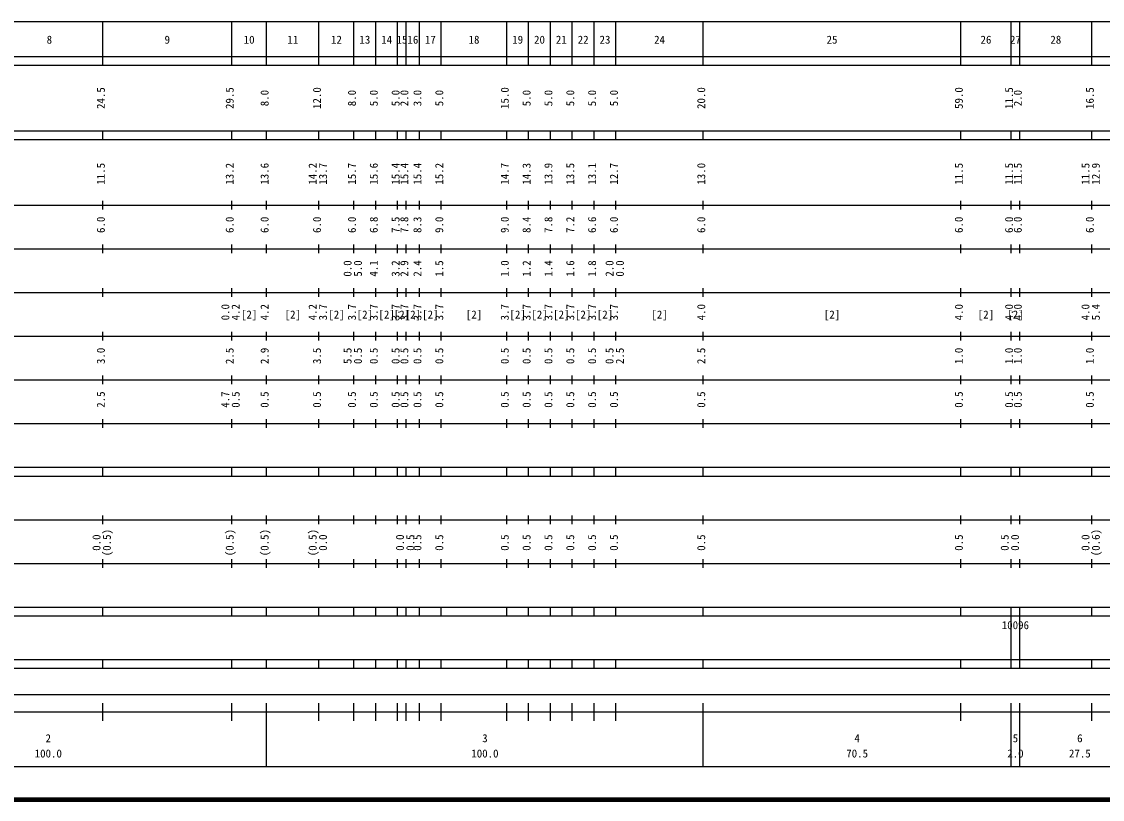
# Model space of a CAD drawing. Units: millimetres on the paper, enlarged 1000 times. Extents: x 40000 to 680000, y 20000 to 380000.
# Drawn here: x 211892 to 459415, y 20000 to 198000 of the extents above; entities that cross this region are included whole.
import ezdxf
from ezdxf.enums import TextEntityAlignment as Align

# ---------------------------------------------------------------- set-up
doc = ezdxf.new("R2010")
doc.units = ezdxf.units.MM
doc.header["$LTSCALE"] = 1000
doc.layers.add('M-TTL', color=2, linetype='Continuous', lineweight=140)
doc.layers.add('M-TTL-BAND', color=7, linetype='Continuous', lineweight=25)
doc.styles.add('ＭＳ ゴシック', font='')
doc.styles.get('ＭＳ ゴシック').set_extended_font_data('MS Gothic')

msp = doc.modelspace()

# ---------------------------------------------------------------- linework, layer by layer
at = {"layer": 'M-TTL'}
msp.add_line((40000, 20000), (680000, 20000), dxfattribs=at)
at = {"layer": 'M-TTL-BAND'}
for p, q in [((68000, 198000), (579000, 198000)), ((230500, 188000), (230500, 198000)), ((260000, 188000), (260000, 198000)), ((268000, 188000), (268000, 198000)), ((280000, 188000), (280000, 198000)), ((288000, 188000), (288000, 198000)), ((293000, 188000), (293000, 198000)), ((298000, 188000), (298000, 198000)), ((300000, 188000), (300000, 198000)), ((303000, 188000), (303000, 198000)), ((308000, 188000), (308000, 198000)), ((323000, 188000), (323000, 198000)), ((328000, 188000), (328000, 198000)), ((333000, 188000), (333000, 198000)), ((338000, 188000), (338000, 198000)), ((343000, 188000), (343000, 198000)), ((348000, 188000), (348000, 198000)), ((368000, 188000), (368000, 198000)), ((427000, 188000), (427000, 198000)), ((438500, 188000), (438500, 198000)), ((440500, 188000), (440500, 198000)), ((457000, 188000), (457000, 198000)), ((40000, 190000), (579000, 190000)), ((40000, 188000), (579000, 188000)), ((40000, 173000), (579000, 173000)), ((40000, 171000), (579000, 171000)), ((230500, 171000), (230500, 173000)), ((260000, 171000), (260000, 173000)), ((268000, 171000), (268000, 173000)), ((280000, 171000), (280000, 173000)), ((288000, 171000), (288000, 173000)), ((293000, 171000), (293000, 173000)), ((298000, 171000), (298000, 173000)), ((300000, 171000), (300000, 173000)), ((303000, 171000), (303000, 173000)), ((308000, 171000), (308000, 173000)), ((323000, 171000), (323000, 173000)), ((328000, 171000), (328000, 173000)), ((333000, 171000), (333000, 173000)), ((338000, 171000), (338000, 173000)), ((343000, 171000), (343000, 173000)), ((348000, 171000), (348000, 173000)), ((368000, 171000), (368000, 173000)), ((427000, 171000), (427000, 173000)), ((438500, 171000), (438500, 173000)), ((440500, 171000), (440500, 173000)), ((457000, 171000), (457000, 173000)), ((40000, 156000), (579000, 156000)), ((230500, 155000), (230500, 157000)), ((260000, 155000), (260000, 157000)), ((268000, 155000), (268000, 157000)), ((280000, 155000), (280000, 157000)), ((288000, 155000), (288000, 157000)), ((293000, 155000), (293000, 157000)), ((298000, 155000), (298000, 157000)), ((300000, 155000), (300000, 157000)), ((303000, 155000), (303000, 157000)), ((308000, 155000), (308000, 157000)), ((323000, 155000), (323000, 157000)), ((328000, 155000), (328000, 157000)), ((333000, 155000), (333000, 157000)), ((338000, 155000), (338000, 157000)), ((343000, 155000), (343000, 157000)), ((348000, 155000), (348000, 157000)), ((368000, 155000), (368000, 157000)), ((427000, 155000), (427000, 157000)), ((438500, 155000), (438500, 157000)), ((440500, 155000), (440500, 157000)), ((457000, 155000), (457000, 157000)), ((230500, 145000), (230500, 147000)), ((260000, 145000), (260000, 147000)), ((268000, 145000), (268000, 147000)), ((280000, 145000), (280000, 147000)), ((288000, 145000), (288000, 147000)), ((293000, 145000), (293000, 147000)), ((298000, 145000), (298000, 147000)), ((300000, 145000), (300000, 147000)), ((303000, 145000), (303000, 147000)), ((308000, 145000), (308000, 147000)), ((323000, 145000), (323000, 147000)), ((328000, 145000), (328000, 147000)), ((333000, 145000), (333000, 147000)), ((338000, 145000), (338000, 147000)), ((343000, 145000), (343000, 147000)), ((348000, 145000), (348000, 147000)), ((368000, 145000), (368000, 147000)), ((427000, 145000), (427000, 147000)), ((438500, 145000), (438500, 147000)), ((440500, 145000), (440500, 147000)), ((457000, 145000), (457000, 147000)), ((46000, 146000), (579000, 146000)), ((230500, 135000), (230500, 137000)), ((260000, 135000), (260000, 137000)), ((268000, 135000), (268000, 137000)), ((280000, 135000), (280000, 137000)), ((288000, 135000), (288000, 137000)), ((293000, 135000), (293000, 137000)), ((298000, 135000), (298000, 137000)), ((300000, 135000), (300000, 137000)), ((303000, 135000), (303000, 137000)), ((308000, 135000), (308000, 137000)), ((323000, 135000), (323000, 137000)), ((328000, 135000), (328000, 137000)), ((333000, 135000), (333000, 137000)), ((338000, 135000), (338000, 137000)), ((343000, 135000), (343000, 137000)), ((348000, 135000), (348000, 137000)), ((368000, 135000), (368000, 137000)), ((427000, 135000), (427000, 137000)), ((438500, 135000), (438500, 137000)), ((440500, 135000), (440500, 137000)), ((457000, 135000), (457000, 137000)), ((52000, 136000), (579000, 136000)), ((230500, 125000), (230500, 127000)), ((260000, 125000), (260000, 127000)), ((268000, 125000), (268000, 127000)), ((280000, 125000), (280000, 127000)), ((288000, 125000), (288000, 127000)), ((293000, 125000), (293000, 127000)), ((298000, 125000), (298000, 127000)), ((300000, 125000), (300000, 127000)), ((303000, 125000), (303000, 127000)), ((308000, 125000), (308000, 127000)), ((323000, 125000), (323000, 127000)), ((328000, 125000), (328000, 127000)), ((333000, 125000), (333000, 127000)), ((338000, 125000), (338000, 127000)), ((343000, 125000), (343000, 127000)), ((348000, 125000), (348000, 127000)), ((368000, 125000), (368000, 127000)), ((427000, 125000), (427000, 127000)), ((438500, 125000), (438500, 127000)), ((440500, 125000), (440500, 127000)), ((457000, 125000), (457000, 127000)), ((46000, 126000), (579000, 126000)), ((230500, 115000), (230500, 117000)), ((260000, 115000), (260000, 117000)), ((268000, 115000), (268000, 117000)), ((280000, 115000), (280000, 117000)), ((288000, 115000), (288000, 117000)), ((293000, 115000), (293000, 117000)), ((298000, 115000), (298000, 117000)), ((300000, 115000), (300000, 117000)), ((303000, 115000), (303000, 117000)), ((308000, 115000), (308000, 117000)), ((323000, 115000), (323000, 117000)), ((328000, 115000), (328000, 117000)), ((333000, 115000), (333000, 117000)), ((338000, 115000), (338000, 117000)), ((343000, 115000), (343000, 117000)), ((348000, 115000), (348000, 117000)), ((368000, 115000), (368000, 117000)), ((427000, 115000), (427000, 117000)), ((438500, 115000), (438500, 117000)), ((440500, 115000), (440500, 117000)), ((457000, 115000), (457000, 117000)), ((52000, 116000), (579000, 116000)), ((230500, 105000), (230500, 107000)), ((260000, 105000), (260000, 107000)), ((268000, 105000), (268000, 107000)), ((280000, 105000), (280000, 107000)), ((288000, 105000), (288000, 107000)), ((293000, 105000), (293000, 107000)), ((298000, 105000), (298000, 107000)), ((300000, 105000), (300000, 107000)), ((303000, 105000), (303000, 107000)), ((308000, 105000), (308000, 107000)), ((323000, 105000), (323000, 107000)), ((328000, 105000), (328000, 107000)), ((333000, 105000), (333000, 107000)), ((338000, 105000), (338000, 107000)), ((343000, 105000), (343000, 107000)), ((348000, 105000), (348000, 107000)), ((368000, 105000), (368000, 107000)), ((427000, 105000), (427000, 107000)), ((438500, 105000), (438500, 107000)), ((440500, 105000), (440500, 107000)), ((457000, 105000), (457000, 107000)), ((46000, 106000), (579000, 106000)), ((40000, 96000), (579000, 96000)), ((230500, 94000), (230500, 96000)), ((260000, 94000), (260000, 96000)), ((268000, 94000), (268000, 96000)), ((280000, 94000), (280000, 96000)), ((288000, 94000), (288000, 96000)), ((293000, 94000), (293000, 96000)), ((298000, 94000), (298000, 96000)), ((300000, 94000), (300000, 96000)), ((303000, 94000), (303000, 96000)), ((308000, 94000), (308000, 96000)), ((323000, 94000), (323000, 96000)), ((328000, 94000), (328000, 96000)), ((333000, 94000), (333000, 96000)), ((338000, 94000), (338000, 96000)), ((343000, 94000), (343000, 96000)), ((348000, 94000), (348000, 96000)), ((368000, 94000), (368000, 96000)), ((427000, 94000), (427000, 96000)), ((438500, 94000), (438500, 96000)), ((440500, 94000), (440500, 96000)), ((457000, 94000), (457000, 96000)), ((40000, 94000), (579000, 94000)), ((230500, 83000), (230500, 85000)), ((260000, 83000), (260000, 85000)), ((268000, 83000), (268000, 85000)), ((280000, 83000), (280000, 85000)), ((288000, 83000), (288000, 85000)), ((293000, 83000), (293000, 85000)), ((298000, 83000), (298000, 85000)), ((300000, 83000), (300000, 85000)), ((303000, 83000), (303000, 85000)), ((308000, 83000), (308000, 85000)), ((323000, 83000), (323000, 85000)), ((328000, 83000), (328000, 85000)), ((333000, 83000), (333000, 85000)), ((338000, 83000), (338000, 85000)), ((343000, 83000), (343000, 85000)), ((348000, 83000), (348000, 85000)), ((368000, 83000), (368000, 85000)), ((427000, 83000), (427000, 85000)), ((438500, 83000), (438500, 85000)), ((440500, 83000), (440500, 85000)), ((457000, 83000), (457000, 85000)), ((49000, 84000), (579000, 84000)), ((230500, 73000), (230500, 75000)), ((260000, 73000), (260000, 75000)), ((268000, 73000), (268000, 75000)), ((280000, 73000), (280000, 75000)), ((288000, 73000), (288000, 75000)), ((293000, 73000), (293000, 75000)), ((298000, 73000), (298000, 75000)), ((300000, 73000), (300000, 75000)), ((303000, 73000), (303000, 75000)), ((308000, 73000), (308000, 75000)), ((323000, 73000), (323000, 75000)), ((328000, 73000), (328000, 75000)), ((333000, 73000), (333000, 75000)), ((338000, 73000), (338000, 75000)), ((343000, 73000), (343000, 75000)), ((348000, 73000), (348000, 75000)), ((368000, 73000), (368000, 75000)), ((427000, 73000), (427000, 75000)), ((438500, 73000), (438500, 75000)), ((440500, 73000), (440500, 75000)), ((457000, 73000), (457000, 75000)), ((40000, 74000), (579000, 74000)), ((40000, 64000), (579000, 64000)), ((40000, 62000), (579000, 62000)), ((230500, 62000), (230500, 64000)), ((260000, 62000), (260000, 64000)), ((268000, 62000), (268000, 64000)), ((280000, 62000), (280000, 64000)), ((288000, 62000), (288000, 64000)), ((293000, 62000), (293000, 64000)), ((298000, 62000), (298000, 64000)), ((300000, 62000), (300000, 64000)), ((303000, 62000), (303000, 64000)), ((308000, 62000), (308000, 64000)), ((323000, 62000), (323000, 64000)), ((328000, 62000), (328000, 64000)), ((333000, 62000), (333000, 64000)), ((338000, 62000), (338000, 64000)), ((343000, 62000), (343000, 64000)), ((348000, 62000), (348000, 64000)), ((368000, 62000), (368000, 64000)), ((427000, 62000), (427000, 64000)), ((438500, 62000), (438500, 64000)), ((438500, 52000), (438500, 62000)), ((440500, 62000), (440500, 64000)), ((440500, 52000), (440500, 62000)), ((457000, 62000), (457000, 64000)), ((40000, 52000), (579000, 52000)), ((230500, 50000), (230500, 52000)), ((260000, 50000), (260000, 52000)), ((268000, 50000), (268000, 52000)), ((280000, 50000), (280000, 52000)), ((288000, 50000), (288000, 52000)), ((293000, 50000), (293000, 52000)), ((298000, 50000), (298000, 52000)), ((300000, 50000), (300000, 52000)), ((303000, 50000), (303000, 52000)), ((308000, 50000), (308000, 52000)), ((323000, 50000), (323000, 52000)), ((328000, 50000), (328000, 52000)), ((333000, 50000), (333000, 52000)), ((338000, 50000), (338000, 52000)), ((343000, 50000), (343000, 52000)), ((348000, 50000), (348000, 52000)), ((368000, 50000), (368000, 52000)), ((427000, 50000), (427000, 52000)), ((438500, 50000), (438500, 52000)), ((440500, 50000), (440500, 52000)), ((457000, 50000), (457000, 52000)), ((40000, 50000), (579000, 50000)), ((71000, 44000), (565000, 44000)), ((40000, 40000), (579000, 40000)), ((230500, 38000), (230500, 42000)), ((260000, 38000), (260000, 42000)), ((268000, 27500), (268000, 42000)), ((280000, 38000), (280000, 42000)), ((288000, 38000), (288000, 42000)), ((293000, 38000), (293000, 42000)), ((298000, 38000), (298000, 42000)), ((300000, 38000), (300000, 42000)), ((303000, 38000), (303000, 42000)), ((308000, 38000), (308000, 42000)), ((323000, 38000), (323000, 42000)), ((328000, 38000), (328000, 42000)), ((333000, 38000), (333000, 42000)), ((338000, 38000), (338000, 42000)), ((343000, 38000), (343000, 42000)), ((348000, 38000), (348000, 42000)), ((368000, 27500), (368000, 42000)), ((427000, 38000), (427000, 42000)), ((438500, 27500), (438500, 42000)), ((440500, 27500), (440500, 42000)), ((457000, 38000), (457000, 42000)), ((68000, 27500), (579000, 27500))]:
    msp.add_line(p, q, dxfattribs=at)

# ---------------------------------------------------------------- texts
at = {"layer": 'M-TTL-BAND', "style": 'ＭＳ ゴシック'}
for s, p in [('8', (218250, 192405)), ('9', (245250, 192405)), ('10', (264000, 192405)), ('11', (274000, 192405)), ('12', (284000, 192405)), ('13', (290500, 192405)), ('14', (295500, 192405)), ('15', (299000, 192405)), ('16', (301500, 192405)), ('17', (305500, 192405)), ('18', (315500, 192405)), ('19', (325500, 192405)), ('20', (330500, 192405)), ('21', (335500, 192405)), ('22', (340500, 192405)), ('23', (345500, 192405)), ('24', (358000, 192405)), ('25', (397500, 192405)), ('26', (432750, 192405)), ('27', (439500, 192405)), ('28', (448750, 192405)), ('[2]', (264000, 129500)), ('[2]', (274000, 129500)), ('[2]', (284000, 129500)), ('[2]', (290500, 129500)), ('[2]', (295500, 129500)), ('[2]', (299000, 129500)), ('[2]', (301500, 129500)), ('[2]', (305500, 129500)), ('[2]', (315500, 129500)), ('[2]', (325500, 129500)), ('[2]', (330500, 129500)), ('[2]', (335500, 129500)), ('[2]', (340500, 129500)), ('[2]', (345500, 129500)), ('[2]', (358000, 129500)), ('[2]', (397500, 129500)), ('[2]', (432750, 129500)), ('[2]', (439500, 129500)), ('2', (218000, 32523)), ('3', (318000, 32523)), ('4', (403250, 32523)), ('5', (439500, 32523)), ('6', (454250, 32523)), ('100.0', (218000, 29033)), ('100.0', (318000, 29033)), ('70.5', (403250, 29033)), ('2.0', (439500, 29033)), ('27.5', (454250, 29033))]:
    msp.add_text(s, height=1833, dxfattribs=at).set_placement(p, align=Align.BOTTOM_CENTER)
for s, p in [('24.5', (231500, 180500)), ('29.5', (261000, 180500)), ('8.0', (269000, 180500)), ('12.0', (281000, 180500)), ('8.0', (289000, 180500)), ('5.0', (294000, 180500)), ('5.0', (299000, 180500)), ('2.0', (301000, 180500)), ('3.0', (304000, 180500)), ('5.0', (309000, 180500)), ('15.0', (324000, 180500)), ('5.0', (329000, 180500)), ('5.0', (334000, 180500)), ('5.0', (339000, 180500)), ('5.0', (344000, 180500)), ('5.0', (349000, 180500)), ('20.0', (369000, 180500)), ('59.0', (428000, 180500)), ('11.5', (439500, 180500)), ('2.0', (441500, 180500)), ('16.5', (458000, 180500)), ('11.5', (231500, 163174)), ('13.2', (261000, 163174)), ('13.6', (269000, 163174)), ('14.2', (280000, 163174)), ('13.7', (282370, 163174)), ('15.7', (289000, 163174)), ('15.6', (294000, 163174)), ('15.4', (299000, 163174)), ('15.4', (301000, 163174)), ('15.4', (304000, 163174)), ('15.2', (309000, 163174)), ('14.7', (324000, 163174)), ('14.3', (329000, 163174)), ('13.9', (334000, 163174)), ('13.5', (339000, 163174)), ('13.1', (344000, 163174)), ('12.7', (349000, 163174)), ('13.0', (369000, 163174)), ('11.5', (428000, 163174)), ('11.5', (439500, 163174)), ('11.5', (441500, 163174)), ('11.5', (457000, 163174)), ('12.9', (459370, 163174)), ('6.0', (231500, 151500)), ('6.0', (261000, 151500)), ('6.0', (269000, 151500)), ('6.0', (281000, 151500)), ('6.0', (289000, 151500)), ('6.8', (294000, 151500)), ('7.5', (299000, 151500)), ('7.8', (301000, 151500)), ('8.3', (304000, 151500)), ('9.0', (309000, 151500)), ('9.0', (324000, 151500)), ('8.4', (329000, 151500)), ('7.8', (334000, 151500)), ('7.2', (339000, 151500)), ('6.6', (344000, 151500)), ('6.0', (349000, 151500)), ('6.0', (369000, 151500)), ('6.0', (428000, 151500)), ('6.0', (439500, 151500)), ('6.0', (441500, 151500)), ('6.0', (458000, 151500)), ('0.0', (288000, 141500)), ('5.0', (290370, 141500)), ('4.1', (294000, 141500)), ('3.2', (299000, 141500)), ('2.9', (301000, 141500)), ('2.4', (304000, 141500)), ('1.5', (309000, 141500)), ('1.0', (324000, 141500)), ('1.2', (329000, 141500)), ('1.4', (334000, 141500)), ('1.6', (339000, 141500)), ('1.8', (344000, 141500)), ('2.0', (348000, 141500)), ('0.0', (350370, 141500)), ('0.0', (260000, 131500)), ('4.2', (262370, 131500)), ('4.2', (269000, 131500)), ('4.2', (280000, 131500)), ('3.7', (282370, 131500)), ('3.7', (289000, 131500)), ('3.7', (294000, 131500)), ('3.7', (299000, 131500)), ('3.7', (301000, 131500)), ('3.7', (304000, 131500)), ('3.7', (309000, 131500)), ('3.7', (324000, 131500)), ('3.7', (329000, 131500)), ('3.7', (334000, 131500)), ('3.7', (339000, 131500)), ('3.7', (344000, 131500)), ('3.7', (349000, 131500)), ('4.0', (369000, 131500)), ('4.0', (428000, 131500)), ('4.0', (439500, 131500)), ('4.0', (441500, 131500)), ('4.0', (457000, 131500)), ('5.4', (459370, 131500)), ('3.0', (231500, 121500)), ('2.5', (261000, 121500)), ('2.9', (269000, 121500)), ('3.5', (281000, 121500)), ('5.5', (288000, 121500)), ('0.5', (290370, 121500)), ('0.5', (294000, 121500)), ('0.5', (299000, 121500)), ('0.5', (301000, 121500)), ('0.5', (304000, 121500)), ('0.5', (309000, 121500)), ('0.5', (324000, 121500)), ('0.5', (329000, 121500)), ('0.5', (334000, 121500)), ('0.5', (339000, 121500)), ('0.5', (344000, 121500)), ('0.5', (348000, 121500)), ('2.5', (350370, 121500)), ('2.5', (369000, 121500)), ('1.0', (428000, 121500)), ('1.0', (439500, 121500)), ('1.0', (441500, 121500)), ('1.0', (458000, 121500)), ('2.5', (231500, 111500)), ('4.7', (260000, 111500)), ('0.5', (262370, 111500)), ('0.5', (269000, 111500)), ('0.5', (281000, 111500)), ('0.5', (289000, 111500)), ('0.5', (294000, 111500)), ('0.5', (299000, 111500)), ('0.5', (301000, 111500)), ('0.5', (304000, 111500)), ('0.5', (309000, 111500)), ('0.5', (324000, 111500)), ('0.5', (329000, 111500)), ('0.5', (334000, 111500)), ('0.5', (339000, 111500)), ('0.5', (344000, 111500)), ('0.5', (349000, 111500)), ('0.5', (369000, 111500)), ('0.5', (428000, 111500)), ('0.5', (439500, 111500)), ('0.5', (441500, 111500)), ('0.5', (458000, 111500)), ('0.0', (230500, 78764)), ('(0.5)', (232870, 78764)), ('(0.5)', (261000, 78764)), ('(0.5)', (269000, 78764)), ('(0.5)', (280000, 78764)), ('0.0', (282370, 78764)), ('0.0', (300000, 78764)), ('0.5', (302370, 78764)), ('0.5', (304000, 78764)), ('0.5', (309000, 78764)), ('0.5', (324000, 78764)), ('0.5', (329000, 78764)), ('0.5', (334000, 78764)), ('0.5', (339000, 78764)), ('0.5', (344000, 78764)), ('0.5', (349000, 78764)), ('0.5', (369000, 78764)), ('0.5', (428000, 78764)), ('0.5', (438500, 78764)), ('0.0', (440870, 78764)), ('0.0', (457000, 78764)), ('(0.6)', (459370, 78764))]:
    msp.add_text(s, height=1833, rotation=90, dxfattribs=at).set_placement(p, align=Align.BOTTOM_CENTER)
msp.add_text('10096', height=1833, dxfattribs=at).set_placement((436375, 58405), align=Align.BOTTOM_LEFT)

doc.saveas('drawing.dxf')
